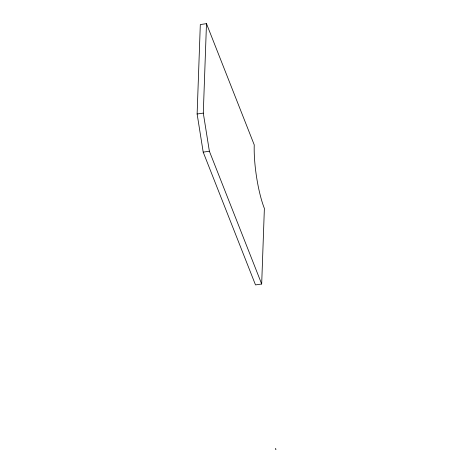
<?xml version="1.0" encoding="UTF-8"?>
<svg xmlns="http://www.w3.org/2000/svg" width="473" height="473" viewBox="0 0 473 473"><rect width="100%" height="100%" fill="white"/><g stroke="black" fill="none" stroke-linecap="round" stroke-linejoin="round"><path stroke-width="0.71" d="M197.123 114.011L200.31 24.555L206.482 23.65L254.243 144.886A45.579 9.43 81.7 0 0 264.377 208.427L261.681 284.007L255.509 284.917L203.201 152.129L197.123 114.011L203.295 113.1L206.482 23.65M203.201 152.129L209.379 151.224L261.681 284.007M203.295 113.1L209.379 151.224M275.877 449.303L275.653 448.771L275.877 449.303"/></g></svg>
